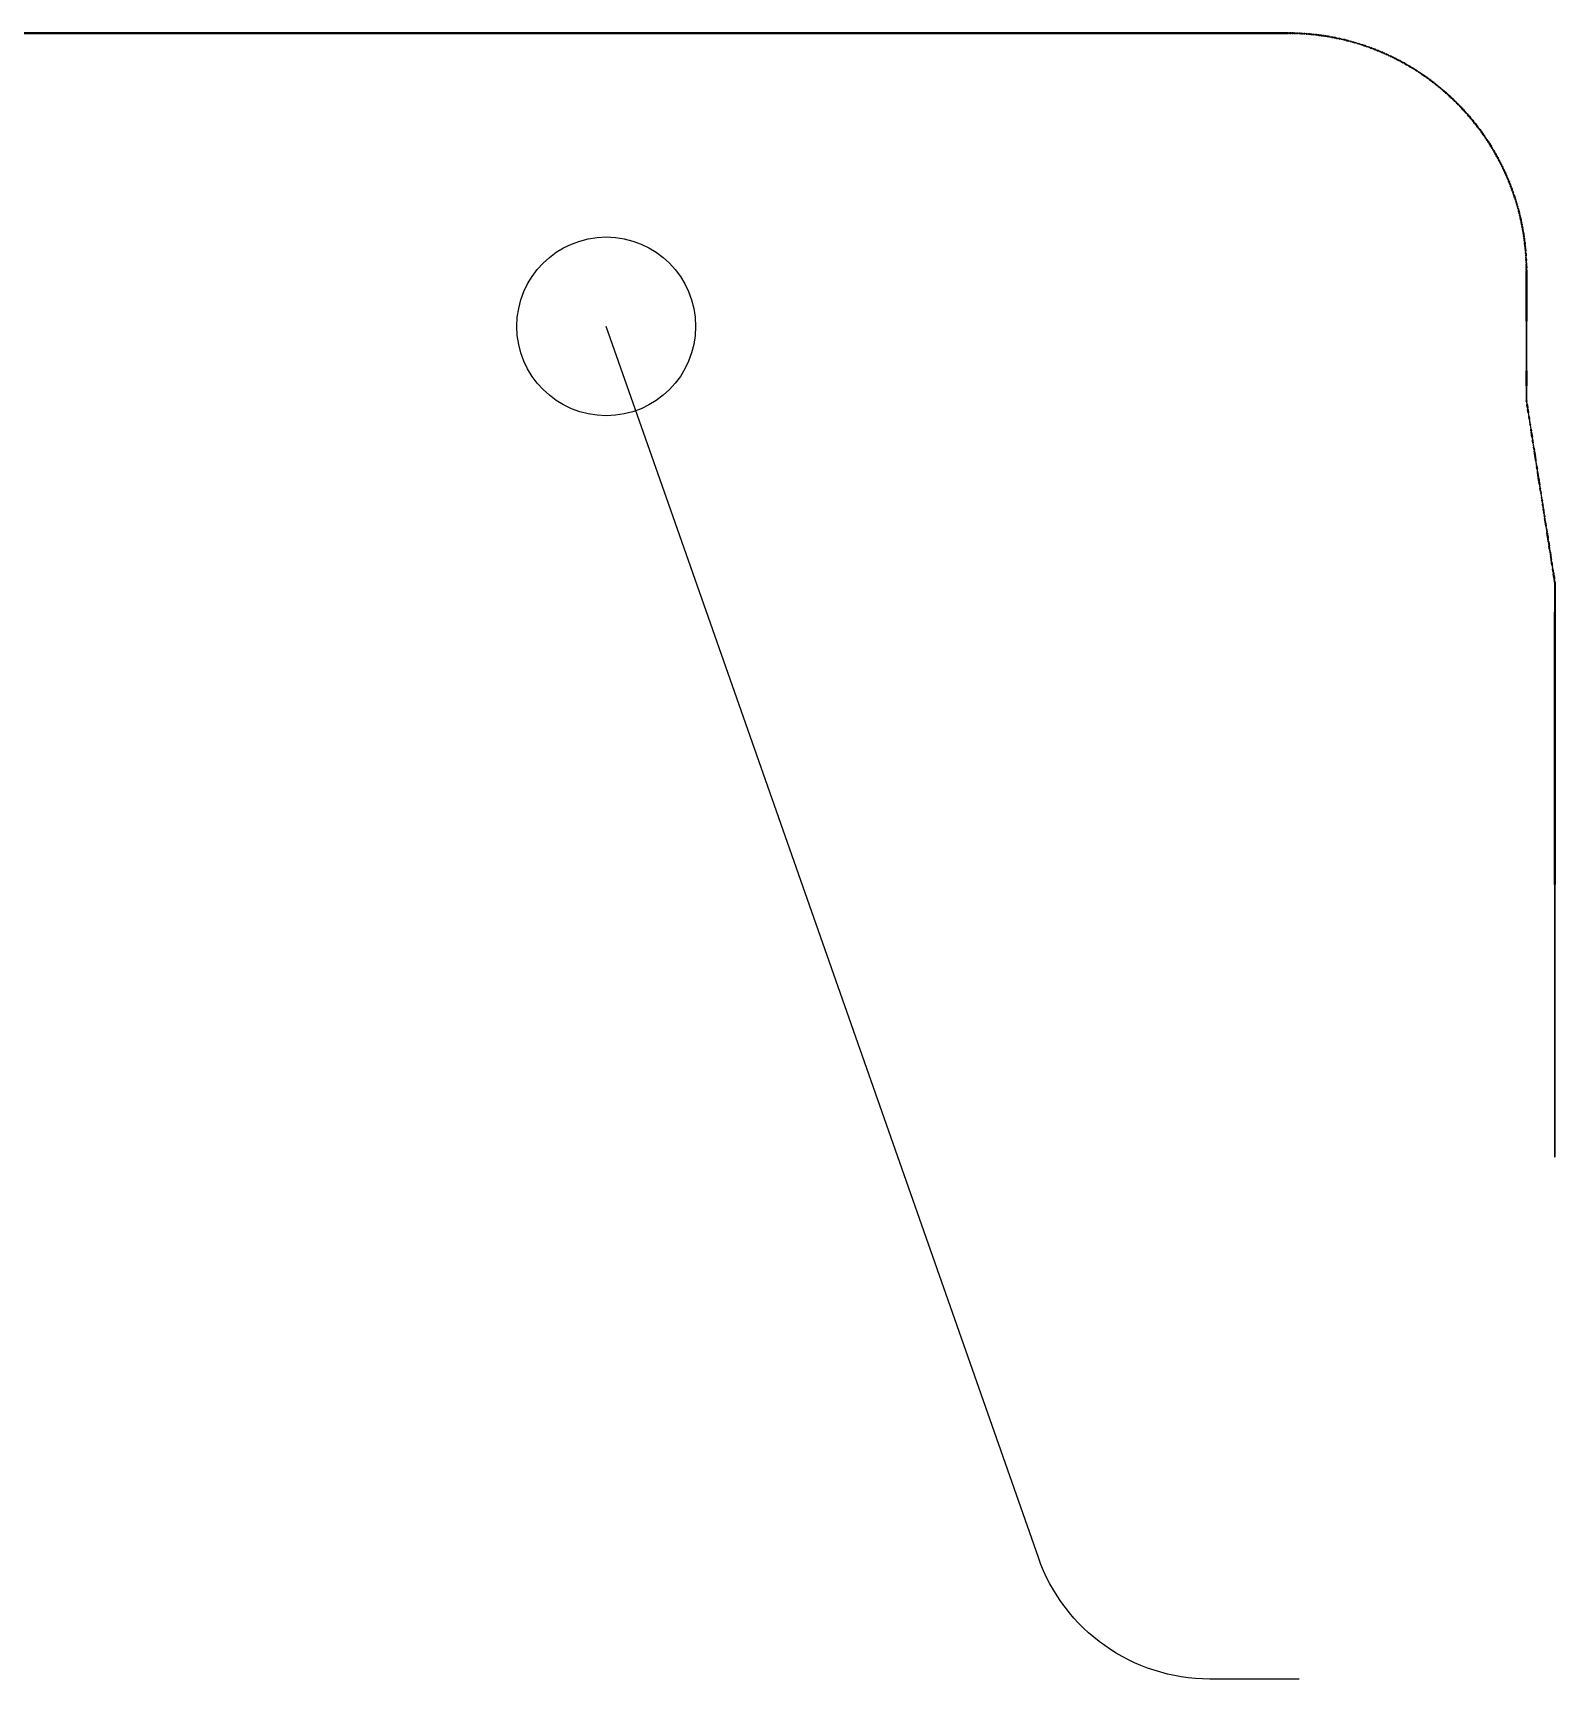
# Model space of a CAD drawing. Header units: metres. Extents: x 0.1 to 41.9, y 0.9 to 39.
# Drawn here: x 36.925 to 39.479, y 19.266 to 22.029 of the extents above; entities that cross this region are included whole.
import ezdxf

# ---------------------------------------------------------------- set-up
doc = ezdxf.new("R2010")
doc.units = ezdxf.units.M
for name, color, linetype in [('BSA_BRANCH_AXIS', 5, 'Continuous'), ('BSA_MATERIAL_SECTION', 7, 'Continuous'), ('BSA_TERMINAL_CENTRE', 3, 'Continuous')]:
    doc.layers.add(name, color=color, linetype=linetype)

msp = doc.modelspace()

# ---------------------------------------------------------------- linework, layer by layer
at = {"layer": 'BSA_BRANCH_AXIS'}
msp.add_lwpolyline([(39.0498, 19.2661), (38.8998, 19.2661, -0.318487), (38.6122, 19.4699), (37.988, 21.2488), (37.8871, 21.5364)], format="xyb", dxfattribs=at)
at = {"layer": 'BSA_MATERIAL_SECTION'}
for p, q in [((39.0316, 22.0289), (36.2699, 22.0289)), ((36.2699, 22.0281), (39.0316, 22.0281)), ((39.0316, 22.0289), (39.0336, 22.0289)), ((39.0316, 22.0289), (39.0316, 22.0285)), ((39.0316, 22.0289), (39.0316, 22.0285)), ((39.0316, 22.0281), (39.0316, 22.0285)), ((39.0316, 22.0281), (39.0316, 22.0285)), ((39.0336, 22.0281), (39.0316, 22.0281)), ((39.0356, 22.0289), (39.0336, 22.0289)), ((39.0336, 22.0281), (39.0356, 22.0281)), ((39.0356, 22.0289), (39.0376, 22.0289)), ((39.0376, 22.0281), (39.0356, 22.0281)), ((39.0396, 22.0288), (39.0376, 22.0289)), ((39.0376, 22.0281), (39.0396, 22.028)), ((39.0396, 22.0288), (39.0416, 22.0288)), ((39.0416, 22.028), (39.0396, 22.028)), ((39.0436, 22.0287), (39.0416, 22.0288)), ((39.0416, 22.028), (39.0435, 22.0279)), ((39.0455, 22.0279), (39.0435, 22.0279)), ((39.0436, 22.0287), (39.0455, 22.0287)), ((39.0475, 22.0286), (39.0455, 22.0287)), ((39.0455, 22.0279), (39.0475, 22.0278)), ((39.0475, 22.0286), (39.0495, 22.0285)), ((39.0495, 22.0277), (39.0475, 22.0278)), ((39.0515, 22.0284), (39.0495, 22.0285)), ((39.0495, 22.0277), (39.0515, 22.0276)), ((39.0515, 22.0284), (39.0535, 22.0283)), ((39.0535, 22.0275), (39.0515, 22.0276)), ((39.0555, 22.0282), (39.0535, 22.0283)), ((39.0535, 22.0275), (39.0554, 22.0274)), ((39.0574, 22.0273), (39.0554, 22.0274)), ((39.0555, 22.0282), (39.0575, 22.0281)), ((39.0574, 22.0273), (39.0594, 22.0271)), ((39.0594, 22.0279), (39.0575, 22.0281)), ((39.0594, 22.0279), (39.0614, 22.0278)), ((39.0614, 22.027), (39.0594, 22.0271)), ((39.0634, 22.0276), (39.0614, 22.0278)), ((39.0614, 22.027), (39.0634, 22.0268)), ((39.0634, 22.0276), (39.0654, 22.0275)), ((39.0653, 22.0267), (39.0634, 22.0268)), ((39.0653, 22.0267), (39.0673, 22.0265)), ((39.0674, 22.0273), (39.0654, 22.0275)), ((39.0693, 22.0263), (39.0673, 22.0265)), ((39.0674, 22.0273), (39.0694, 22.0271)), ((39.0693, 22.0263), (39.0713, 22.0261)), ((39.0713, 22.0269), (39.0694, 22.0271)), ((39.0713, 22.0269), (39.0733, 22.0267)), ((39.0713, 22.0261), (39.0732, 22.0259)), ((39.0752, 22.0257), (39.0732, 22.0259)), ((39.0753, 22.0265), (39.0733, 22.0267)), ((39.0772, 22.0255), (39.0752, 22.0257)), ((39.0753, 22.0265), (39.0773, 22.0263)), ((39.0772, 22.0255), (39.0791, 22.0253)), ((39.0792, 22.0261), (39.0773, 22.0263)), ((39.0811, 22.025), (39.0791, 22.0253)), ((39.0792, 22.0261), (39.0812, 22.0258)), ((39.0811, 22.025), (39.0831, 22.0248)), ((39.0832, 22.0256), (39.0812, 22.0258)), ((39.0831, 22.0248), (39.0851, 22.0245)), ((39.0832, 22.0256), (39.0852, 22.0253)), ((39.087, 22.0242), (39.0851, 22.0245)), ((39.0871, 22.025), (39.0852, 22.0253)), ((39.087, 22.0242), (39.089, 22.024)), ((39.0871, 22.025), (39.0891, 22.0248)), ((39.0909, 22.0237), (39.089, 22.024)), ((39.0911, 22.0245), (39.0891, 22.0248)), ((39.0929, 22.0234), (39.0909, 22.0237)), ((39.0911, 22.0245), (39.093, 22.0242)), ((39.0929, 22.0234), (39.0949, 22.0231)), ((39.095, 22.0239), (39.093, 22.0242)), ((39.0968, 22.0227), (39.0949, 22.0231)), ((39.095, 22.0239), (39.097, 22.0235)), ((39.0968, 22.0227), (39.0988, 22.0224)), ((39.0989, 22.0232), (39.097, 22.0235)), ((39.1007, 22.0221), (39.0988, 22.0224)), ((39.1009, 22.0229), (39.0989, 22.0232)), ((39.1007, 22.0221), (39.1027, 22.0217)), ((39.1009, 22.0229), (39.1028, 22.0225)), ((39.1046, 22.0214), (39.1027, 22.0217)), ((39.1028, 22.0225), (39.1048, 22.0222)), ((39.1046, 22.0214), (39.1066, 22.021)), ((39.1067, 22.0218), (39.1048, 22.0222)), ((39.1085, 22.0206), (39.1066, 22.021)), ((39.1067, 22.0218), (39.1087, 22.0214)), ((39.1085, 22.0206), (39.1105, 22.0202)), ((39.1106, 22.021), (39.1087, 22.0214)), ((39.1124, 22.0198), (39.1105, 22.0202)), ((39.1126, 22.0206), (39.1106, 22.021)), ((39.1126, 22.0206), (39.1145, 22.0202)), ((39.1145, 22.0202), (39.1165, 22.0198)), ((39.1124, 22.0198), (39.1144, 22.0194)), ((39.1163, 22.019), (39.1144, 22.0194)), ((39.1163, 22.019), (39.1183, 22.0186)), ((39.1184, 22.0194), (39.1165, 22.0198)), ((39.1202, 22.0182), (39.1183, 22.0186)), ((39.1204, 22.0189), (39.1184, 22.0194)), ((39.1202, 22.0182), (39.1221, 22.0177)), ((39.1204, 22.0189), (39.1223, 22.0185)), ((39.1241, 22.0173), (39.1221, 22.0177)), ((39.1223, 22.0185), (39.1242, 22.018)), ((39.1241, 22.0173), (39.126, 22.0168)), ((39.1262, 22.0176), (39.1242, 22.018)), ((39.1279, 22.0163), (39.126, 22.0168)), ((39.1262, 22.0176), (39.1281, 22.0171)), ((39.1279, 22.0163), (39.1298, 22.0158)), ((39.13, 22.0166), (39.1281, 22.0171)), ((39.1298, 22.0158), (39.1318, 22.0153)), ((39.132, 22.0161), (39.13, 22.0166)), ((39.1337, 22.0148), (39.1318, 22.0153)), ((39.132, 22.0161), (39.1339, 22.0156)), ((39.1356, 22.0143), (39.1337, 22.0148)), ((39.1339, 22.0156), (39.1358, 22.0151)), ((39.1356, 22.0143), (39.1375, 22.0138)), ((39.1377, 22.0146), (39.1358, 22.0151)), ((39.1394, 22.0133), (39.1375, 22.0138)), ((39.1377, 22.0146), (39.1396, 22.014)), ((39.1394, 22.0133), (39.1413, 22.0127)), ((39.1415, 22.0135), (39.1396, 22.014)), ((39.1413, 22.0127), (39.1432, 22.0122)), ((39.1415, 22.0135), (39.1435, 22.013)), ((39.1451, 22.0116), (39.1432, 22.0122)), ((39.1454, 22.0124), (39.1435, 22.013)), ((39.147, 22.0111), (39.1451, 22.0116)), ((39.1473, 22.0118), (39.1454, 22.0124)), ((39.147, 22.0111), (39.1489, 22.0105)), ((39.1473, 22.0118), (39.1492, 22.0112)), ((39.1508, 22.0099), (39.1489, 22.0105)), ((39.1511, 22.0107), (39.1492, 22.0112)), ((39.1508, 22.0099), (39.1527, 22.0093)), ((39.1511, 22.0107), (39.153, 22.0101)), ((39.1546, 22.0087), (39.1527, 22.0093)), ((39.153, 22.0101), (39.1549, 22.0094)), ((39.1546, 22.0087), (39.1565, 22.0081)), ((39.1568, 22.0088), (39.1549, 22.0094)), ((39.1584, 22.0074), (39.1565, 22.0081)), ((39.1568, 22.0088), (39.1586, 22.0082)), ((39.1584, 22.0074), (39.1603, 22.0068)), ((39.1605, 22.0076), (39.1586, 22.0082)), ((39.1621, 22.0062), (39.1603, 22.0068)), ((39.1624, 22.0069), (39.1605, 22.0076)), ((39.1621, 22.0062), (39.164, 22.0055)), ((39.1624, 22.0069), (39.1643, 22.0063)), ((39.1659, 22.0048), (39.164, 22.0055)), ((39.1643, 22.0063), (39.1662, 22.0056)), ((39.1659, 22.0048), (39.1678, 22.0042)), ((39.168, 22.0049), (39.1662, 22.0056)), ((39.1696, 22.0035), (39.1678, 22.0042)), ((39.168, 22.0049), (39.1699, 22.0042)), ((39.1696, 22.0035), (39.1715, 22.0028)), ((39.1718, 22.0036), (39.1699, 22.0042)), ((39.1733, 22.0021), (39.1715, 22.0028)), ((39.1718, 22.0036), (39.1736, 22.0029)), ((39.1733, 22.0021), (39.1752, 22.0014)), ((39.1755, 22.0021), (39.1736, 22.0029)), ((39.177, 22.0007), (39.1752, 22.0014)), ((39.1755, 22.0021), (39.1773, 22.0014)), ((39.177, 22.0007), (39.1789, 22)), ((39.1792, 22.0007), (39.1773, 22.0014)), ((39.1807, 21.9992), (39.1789, 22)), ((39.1792, 22.0007), (39.181, 22)), ((39.1807, 21.9992), (39.1826, 21.9985)), ((39.1829, 21.9992), (39.181, 22)), ((39.1844, 21.9977), (39.1826, 21.9985)), ((39.1829, 21.9992), (39.1847, 21.9985)), ((39.1844, 21.9977), (39.1862, 21.997)), ((39.1865, 21.9977), (39.1847, 21.9985)), ((39.1881, 21.9962), (39.1862, 21.997)), ((39.1865, 21.9977), (39.1884, 21.9969)), ((39.1881, 21.9962), (39.1899, 21.9954)), ((39.1902, 21.9961), (39.1884, 21.9969)), ((39.1917, 21.9946), (39.1899, 21.9954)), ((39.1902, 21.9961), (39.192, 21.9953)), ((39.1917, 21.9946), (39.1935, 21.9938)), ((39.1938, 21.9945), (39.192, 21.9953)), ((39.1953, 21.993), (39.1935, 21.9938)), ((39.1938, 21.9945), (39.1957, 21.9937)), ((39.1953, 21.993), (39.1971, 21.9922)), ((39.1975, 21.9929), (39.1957, 21.9937)), ((39.1993, 21.9921), (39.1975, 21.9929)), ((39.1989, 21.9913), (39.1971, 21.9922)), ((39.1989, 21.9913), (39.2007, 21.9905)), ((39.1993, 21.9921), (39.2011, 21.9912)), ((39.2025, 21.9897), (39.2007, 21.9905)), ((39.2011, 21.9912), (39.2029, 21.9904)), ((39.2025, 21.9897), (39.2043, 21.9888)), ((39.2047, 21.9895), (39.2029, 21.9904)), ((39.2061, 21.988), (39.2043, 21.9888)), ((39.2047, 21.9895), (39.2065, 21.9887)), ((39.2061, 21.988), (39.2079, 21.9871)), ((39.2083, 21.9878), (39.2065, 21.9887)), ((39.2097, 21.9862), (39.2079, 21.9871)), ((39.2083, 21.9878), (39.21, 21.9869)), ((39.2097, 21.9862), (39.2115, 21.9853)), ((39.2118, 21.986), (39.21, 21.9869)), ((39.2132, 21.9844), (39.2115, 21.9853)), ((39.2136, 21.9851), (39.2118, 21.986)), ((39.2132, 21.9844), (39.215, 21.9835)), ((39.2136, 21.9851), (39.2154, 21.9842)), ((39.215, 21.9835), (39.2167, 21.9826)), ((39.2154, 21.9842), (39.2171, 21.9833)), ((39.2185, 21.9817), (39.2167, 21.9826)), ((39.2189, 21.9824), (39.2171, 21.9833)), ((39.2203, 21.9807), (39.2185, 21.9817)), ((39.2206, 21.9814), (39.2189, 21.9824)), ((39.2203, 21.9807), (39.222, 21.9798)), ((39.2206, 21.9814), (39.2224, 21.9805)), ((39.222, 21.9798), (39.2237, 21.9788)), ((39.2224, 21.9805), (39.2241, 21.9795)), ((39.2255, 21.9779), (39.2237, 21.9788)), ((39.2259, 21.9786), (39.2241, 21.9795)), ((39.2272, 21.9769), (39.2255, 21.9779)), ((39.2276, 21.9776), (39.2259, 21.9786)), ((39.2272, 21.9769), (39.2289, 21.9759)), ((39.2276, 21.9776), (39.2293, 21.9766)), ((39.2289, 21.9759), (39.2307, 21.9749)), ((39.2311, 21.9756), (39.2293, 21.9766)), ((39.2324, 21.974), (39.2307, 21.9749)), ((39.2311, 21.9756), (39.2328, 21.9747)), ((39.2341, 21.973), (39.2324, 21.974)), ((39.2328, 21.9747), (39.2345, 21.9736)), ((39.2341, 21.973), (39.2358, 21.9719)), ((39.2362, 21.9726), (39.2345, 21.9736)), ((39.2358, 21.9719), (39.2375, 21.9709)), ((39.2379, 21.9716), (39.2362, 21.9726)), ((39.2392, 21.9699), (39.2375, 21.9709)), ((39.2379, 21.9716), (39.2396, 21.9706)), ((39.2409, 21.9689), (39.2392, 21.9699)), ((39.2396, 21.9706), (39.2413, 21.9695)), ((39.2409, 21.9689), (39.2426, 21.9678)), ((39.243, 21.9685), (39.2413, 21.9695)), ((39.2443, 21.9668), (39.2426, 21.9678)), ((39.243, 21.9685), (39.2447, 21.9674)), ((39.2443, 21.9668), (39.2459, 21.9657)), ((39.2464, 21.9664), (39.2447, 21.9674)), ((39.2459, 21.9657), (39.2476, 21.9646)), ((39.248, 21.9653), (39.2464, 21.9664)), ((39.2493, 21.9636), (39.2476, 21.9646)), ((39.248, 21.9653), (39.2497, 21.9642)), ((39.2493, 21.9636), (39.2509, 21.9625)), ((39.2497, 21.9642), (39.2514, 21.9631)), ((39.2526, 21.9614), (39.2509, 21.9625)), ((39.253, 21.962), (39.2514, 21.9631)), ((39.2526, 21.9614), (39.2542, 21.9603)), ((39.253, 21.962), (39.2547, 21.9609)), ((39.2559, 21.9592), (39.2542, 21.9603)), ((39.2563, 21.9598), (39.2547, 21.9609)), ((39.2559, 21.9592), (39.2575, 21.958)), ((39.2563, 21.9598), (39.258, 21.9587)), ((39.2592, 21.9569), (39.2575, 21.958)), ((39.2596, 21.9576), (39.258, 21.9587)), ((39.2592, 21.9569), (39.2608, 21.9558)), ((39.2612, 21.9564), (39.2596, 21.9576)), ((39.2624, 21.9546), (39.2608, 21.9558)), ((39.2612, 21.9564), (39.2629, 21.9553)), ((39.264, 21.9535), (39.2624, 21.9546)), ((39.2645, 21.9541), (39.2629, 21.9553)), ((39.264, 21.9535), (39.2656, 21.9523)), ((39.2645, 21.9541), (39.2661, 21.953)), ((39.2672, 21.9512), (39.2656, 21.9523)), ((39.2661, 21.953), (39.2677, 21.9518)), ((39.2672, 21.9512), (39.2688, 21.95)), ((39.2693, 21.9506), (39.2677, 21.9518)), ((39.2688, 21.95), (39.2704, 21.9488)), ((39.2709, 21.9494), (39.2693, 21.9506)), ((39.272, 21.9476), (39.2704, 21.9488)), ((39.2709, 21.9494), (39.2725, 21.9483)), ((39.2736, 21.9464), (39.272, 21.9476)), ((39.2725, 21.9483), (39.2741, 21.947)), ((39.2736, 21.9464), (39.2752, 21.9452)), ((39.2757, 21.9458), (39.2741, 21.947)), ((39.2767, 21.944), (39.2752, 21.9452)), ((39.2757, 21.9458), (39.2772, 21.9446)), ((39.2767, 21.944), (39.2783, 21.9428)), ((39.2788, 21.9434), (39.2772, 21.9446)), ((39.2783, 21.9428), (39.2799, 21.9415)), ((39.2788, 21.9434), (39.2804, 21.9422)), ((39.2814, 21.9403), (39.2799, 21.9415)), ((39.2819, 21.9409), (39.2804, 21.9422)), ((39.283, 21.9391), (39.2814, 21.9403)), ((39.2819, 21.9409), (39.2835, 21.9397)), ((39.283, 21.9391), (39.2845, 21.9378)), ((39.285, 21.9384), (39.2835, 21.9397)), ((39.286, 21.9365), (39.2845, 21.9378)), ((39.285, 21.9384), (39.2865, 21.9372)), ((39.2881, 21.9359), (39.2865, 21.9372)), ((39.286, 21.9365), (39.2876, 21.9353)), ((39.2891, 21.934), (39.2876, 21.9353)), ((39.2881, 21.9359), (39.2896, 21.9346)), ((39.2891, 21.934), (39.2906, 21.9327)), ((39.2911, 21.9333), (39.2896, 21.9346)), ((39.2921, 21.9314), (39.2906, 21.9327)), ((39.2911, 21.9333), (39.2926, 21.932)), ((39.2921, 21.9314), (39.2936, 21.9301)), ((39.2941, 21.9307), (39.2926, 21.932)), ((39.2936, 21.9301), (39.2951, 21.9288)), ((39.2941, 21.9307), (39.2956, 21.9294)), ((39.2966, 21.9275), (39.2951, 21.9288)), ((39.2971, 21.9281), (39.2956, 21.9294)), ((39.2981, 21.9262), (39.2966, 21.9275)), ((39.2971, 21.9281), (39.2986, 21.9268)), ((39.2981, 21.9262), (39.2995, 21.9249)), ((39.3001, 21.9255), (39.2986, 21.9268)), ((39.301, 21.9235), (39.2995, 21.9249)), ((39.3001, 21.9255), (39.3015, 21.9241)), ((39.301, 21.9235), (39.3025, 21.9222)), ((39.303, 21.9228), (39.3015, 21.9241)), ((39.3039, 21.9208), (39.3025, 21.9222)), ((39.303, 21.9228), (39.3045, 21.9214)), ((39.3039, 21.9208), (39.3054, 21.9195)), ((39.3059, 21.9201), (39.3045, 21.9214)), ((39.3068, 21.9181), (39.3054, 21.9195)), ((39.3059, 21.9201), (39.3074, 21.9187)), ((39.3068, 21.9181), (39.3082, 21.9167)), ((39.3088, 21.9173), (39.3074, 21.9187)), ((39.3082, 21.9167), (39.3097, 21.9154)), ((39.3088, 21.9173), (39.3102, 21.9159)), ((39.3111, 21.914), (39.3097, 21.9154)), ((39.3117, 21.9145), (39.3102, 21.9159)), ((39.3125, 21.9126), (39.3111, 21.914)), ((39.3117, 21.9145), (39.3131, 21.9131)), ((39.3125, 21.9126), (39.3139, 21.9112)), ((39.3145, 21.9117), (39.3131, 21.9131)), ((39.3139, 21.9112), (39.3153, 21.9098)), ((39.3145, 21.9117), (39.3159, 21.9103)), ((39.3167, 21.9084), (39.3153, 21.9098)), ((39.3173, 21.9089), (39.3159, 21.9103)), ((39.3181, 21.9069), (39.3167, 21.9084)), ((39.3173, 21.9089), (39.3187, 21.9075)), ((39.3181, 21.9069), (39.3195, 21.9055)), ((39.32, 21.9061), (39.3187, 21.9075)), ((39.3208, 21.9041), (39.3195, 21.9055)), ((39.32, 21.9061), (39.3214, 21.9046)), ((39.3208, 21.9041), (39.3222, 21.9026)), ((39.3228, 21.9032), (39.3214, 21.9046)), ((39.3236, 21.9012), (39.3222, 21.9026)), ((39.3228, 21.9032), (39.3241, 21.9017)), ((39.3236, 21.9012), (39.3249, 21.8997)), ((39.3255, 21.9003), (39.3241, 21.9017)), ((39.3262, 21.8983), (39.3249, 21.8997)), ((39.3255, 21.9003), (39.3268, 21.8988)), ((39.3262, 21.8983), (39.3276, 21.8968)), ((39.3282, 21.8973), (39.3268, 21.8988)), ((39.3289, 21.8953), (39.3276, 21.8968)), ((39.3282, 21.8973), (39.3295, 21.8959)), ((39.3289, 21.8953), (39.3302, 21.8939)), ((39.3308, 21.8944), (39.3295, 21.8959)), ((39.3315, 21.8924), (39.3302, 21.8939)), ((39.3308, 21.8944), (39.3321, 21.8929)), ((39.3315, 21.8924), (39.3329, 21.8909)), ((39.3335, 21.8914), (39.3321, 21.8929)), ((39.3342, 21.8894), (39.3329, 21.8909)), ((39.3335, 21.8914), (39.3348, 21.8899)), ((39.3342, 21.8894), (39.3354, 21.8879)), ((39.3361, 21.8884), (39.3348, 21.8899)), ((39.3354, 21.8879), (39.3367, 21.8863)), ((39.3361, 21.8884), (39.3373, 21.8869)), ((39.338, 21.8848), (39.3367, 21.8863)), ((39.3386, 21.8853), (39.3373, 21.8869)), ((39.3393, 21.8833), (39.338, 21.8848)), ((39.3399, 21.8838), (39.3386, 21.8853)), ((39.3393, 21.8833), (39.3405, 21.8818)), ((39.3399, 21.8838), (39.3412, 21.8823)), ((39.3418, 21.8802), (39.3405, 21.8818)), ((39.3412, 21.8823), (39.3424, 21.8807)), ((39.3418, 21.8802), (39.343, 21.8787)), ((39.3437, 21.8792), (39.3424, 21.8807)), ((39.3443, 21.8771), (39.343, 21.8787)), ((39.3437, 21.8792), (39.3449, 21.8776)), ((39.3443, 21.8771), (39.3455, 21.8756)), ((39.3461, 21.8761), (39.3449, 21.8776)), ((39.3467, 21.874), (39.3455, 21.8756)), ((39.3461, 21.8761), (39.3474, 21.8745)), ((39.3467, 21.874), (39.3479, 21.8724)), ((39.3486, 21.8729), (39.3474, 21.8745)), ((39.3491, 21.8709), (39.3479, 21.8724)), ((39.3486, 21.8729), (39.3498, 21.8714)), ((39.3491, 21.8709), (39.3503, 21.8693)), ((39.351, 21.8698), (39.3498, 21.8714)), ((39.3515, 21.8677), (39.3503, 21.8693)), ((39.351, 21.8698), (39.3522, 21.8682)), ((39.3515, 21.8677), (39.3527, 21.8661)), ((39.3534, 21.8666), (39.3522, 21.8682)), ((39.3539, 21.8645), (39.3527, 21.8661)), ((39.3534, 21.8666), (39.3545, 21.865)), ((39.3539, 21.8645), (39.3551, 21.8629)), ((39.3557, 21.8634), (39.3545, 21.865)), ((39.3562, 21.8613), (39.3551, 21.8629)), ((39.3557, 21.8634), (39.3569, 21.8618)), ((39.3562, 21.8613), (39.3574, 21.8597)), ((39.358, 21.8601), (39.3569, 21.8618)), ((39.3585, 21.8581), (39.3574, 21.8597)), ((39.358, 21.8601), (39.3592, 21.8585)), ((39.3585, 21.8581), (39.3596, 21.8564)), ((39.3603, 21.8569), (39.3592, 21.8585)), ((39.3608, 21.8548), (39.3596, 21.8564)), ((39.3603, 21.8569), (39.3614, 21.8552)), ((39.3608, 21.8548), (39.3619, 21.8532)), ((39.3626, 21.8536), (39.3614, 21.8552)), ((39.363, 21.8515), (39.3619, 21.8532)), ((39.3626, 21.8536), (39.3637, 21.852)), ((39.363, 21.8515), (39.3641, 21.8499)), ((39.3648, 21.8503), (39.3637, 21.852)), ((39.3652, 21.8482), (39.3641, 21.8499)), ((39.3648, 21.8503), (39.3659, 21.8486)), ((39.3652, 21.8482), (39.3663, 21.8465)), ((39.367, 21.847), (39.3659, 21.8486)), ((39.3674, 21.8449), (39.3663, 21.8465)), ((39.367, 21.847), (39.368, 21.8453)), ((39.3674, 21.8449), (39.3684, 21.8432)), ((39.3691, 21.8436), (39.368, 21.8453)), ((39.3695, 21.8415), (39.3684, 21.8432)), ((39.3691, 21.8436), (39.3702, 21.842)), ((39.3695, 21.8415), (39.3705, 21.8399)), ((39.3712, 21.8403), (39.3702, 21.842)), ((39.3716, 21.8382), (39.3705, 21.8399)), ((39.3712, 21.8403), (39.3723, 21.8386)), ((39.3716, 21.8382), (39.3726, 21.8365)), ((39.3733, 21.8369), (39.3723, 21.8386)), ((39.3737, 21.8348), (39.3726, 21.8365)), ((39.3733, 21.8369), (39.3743, 21.8352)), ((39.3737, 21.8348), (39.3747, 21.8331)), ((39.3754, 21.8335), (39.3743, 21.8352)), ((39.3757, 21.8314), (39.3747, 21.8331)), ((39.3764, 21.8318), (39.3754, 21.8335)), ((39.3757, 21.8314), (39.3767, 21.8297)), ((39.3764, 21.8318), (39.3774, 21.8301)), ((39.3777, 21.8279), (39.3767, 21.8297)), ((39.3774, 21.8301), (39.3784, 21.8283)), ((39.3777, 21.8279), (39.3787, 21.8262)), ((39.3794, 21.8266), (39.3784, 21.8283)), ((39.3794, 21.8266), (39.3803, 21.8249)), ((39.3796, 21.8245), (39.3787, 21.8262)), ((39.3796, 21.8245), (39.3806, 21.8228)), ((39.3813, 21.8231), (39.3803, 21.8249)), ((39.3816, 21.821), (39.3806, 21.8228)), ((39.3813, 21.8231), (39.3823, 21.8214)), ((39.3816, 21.821), (39.3825, 21.8193)), ((39.3832, 21.8197), (39.3823, 21.8214)), ((39.3835, 21.8175), (39.3825, 21.8193)), ((39.3832, 21.8197), (39.3842, 21.8179)), ((39.3835, 21.8175), (39.3844, 21.8158)), ((39.3851, 21.8161), (39.3842, 21.8179)), ((39.3853, 21.814), (39.3844, 21.8158)), ((39.3851, 21.8161), (39.386, 21.8144)), ((39.3853, 21.814), (39.3862, 21.8123)), ((39.3869, 21.8126), (39.386, 21.8144)), ((39.3871, 21.8105), (39.3862, 21.8123)), ((39.3869, 21.8126), (39.3879, 21.8109)), ((39.3871, 21.8105), (39.388, 21.8087)), ((39.3888, 21.8091), (39.3879, 21.8109)), ((39.3889, 21.8069), (39.388, 21.8087)), ((39.3888, 21.8091), (39.3896, 21.8073)), ((39.3889, 21.8069), (39.3898, 21.8052)), ((39.3905, 21.8055), (39.3896, 21.8073)), ((39.3907, 21.8034), (39.3898, 21.8052)), ((39.3905, 21.8055), (39.3914, 21.8037)), ((39.3907, 21.8034), (39.3915, 21.8016)), ((39.3923, 21.8019), (39.3914, 21.8037)), ((39.3924, 21.7998), (39.3915, 21.8016)), ((39.3931, 21.8002), (39.3923, 21.8019)), ((39.3924, 21.7998), (39.3932, 21.798)), ((39.3931, 21.8002), (39.394, 21.7984)), ((39.3941, 21.7962), (39.3932, 21.798)), ((39.394, 21.7984), (39.3948, 21.7965)), ((39.3941, 21.7962), (39.3949, 21.7944)), ((39.3956, 21.7947), (39.3948, 21.7965)), ((39.3957, 21.7926), (39.3949, 21.7944)), ((39.3956, 21.7947), (39.3965, 21.7929)), ((39.3957, 21.7926), (39.3965, 21.7908)), ((39.3973, 21.7911), (39.3965, 21.7929)), ((39.3973, 21.789), (39.3965, 21.7908)), ((39.3973, 21.7911), (39.3981, 21.7893)), ((39.3973, 21.789), (39.3981, 21.7872)), ((39.3989, 21.7875), (39.3981, 21.7893)), ((39.3989, 21.7853), (39.3981, 21.7872)), ((39.3989, 21.7875), (39.3996, 21.7856)), ((39.3989, 21.7853), (39.3997, 21.7835)), ((39.4004, 21.7838), (39.3996, 21.7856)), ((39.4004, 21.7817), (39.3997, 21.7835)), ((39.4004, 21.7838), (39.4012, 21.782)), ((39.4004, 21.7817), (39.4012, 21.7798)), ((39.4019, 21.7801), (39.4012, 21.782)), ((39.4019, 21.778), (39.4012, 21.7798)), ((39.4019, 21.7801), (39.4027, 21.7783)), ((39.4019, 21.778), (39.4027, 21.7762)), ((39.4034, 21.7765), (39.4027, 21.7783)), ((39.4034, 21.7743), (39.4027, 21.7762)), ((39.4034, 21.7765), (39.4042, 21.7746)), ((39.4034, 21.7743), (39.4041, 21.7725)), ((39.4048, 21.7706), (39.4041, 21.7725)), ((39.4049, 21.7727), (39.4042, 21.7746)), ((39.4049, 21.7727), (39.4056, 21.7709)), ((39.4048, 21.7706), (39.4055, 21.7688)), ((39.4062, 21.7669), (39.4055, 21.7688)), ((39.4063, 21.769), (39.4056, 21.7709)), ((39.4062, 21.7669), (39.4069, 21.765)), ((39.4063, 21.769), (39.407, 21.7672)), ((39.4076, 21.7632), (39.4069, 21.765)), ((39.4077, 21.7653), (39.407, 21.7672)), ((39.4076, 21.7632), (39.4082, 21.7613)), ((39.4083, 21.7634), (39.4077, 21.7653)), ((39.4089, 21.7594), (39.4082, 21.7613)), ((39.4083, 21.7634), (39.409, 21.7616)), ((39.4089, 21.7594), (39.4095, 21.7575)), ((39.409, 21.7616), (39.4096, 21.7597)), ((39.4102, 21.7557), (39.4095, 21.7575)), ((39.4103, 21.7578), (39.4096, 21.7597)), ((39.4102, 21.7557), (39.4108, 21.7538)), ((39.4109, 21.7559), (39.4103, 21.7578)), ((39.4114, 21.7519), (39.4108, 21.7538)), ((39.4109, 21.7559), (39.4116, 21.754)), ((39.4114, 21.7519), (39.412, 21.75)), ((39.4116, 21.754), (39.4122, 21.7521)), ((39.4126, 21.7481), (39.412, 21.75)), ((39.4128, 21.7502), (39.4122, 21.7521)), ((39.4126, 21.7481), (39.4132, 21.7462)), ((39.4128, 21.7502), (39.4134, 21.7483)), ((39.4138, 21.7443), (39.4132, 21.7462)), ((39.414, 21.7464), (39.4134, 21.7483)), ((39.4138, 21.7443), (39.4144, 21.7424)), ((39.414, 21.7464), (39.4145, 21.7445)), ((39.4151, 21.7426), (39.4145, 21.7445)), ((39.4149, 21.7405), (39.4144, 21.7424)), ((39.4149, 21.7405), (39.4155, 21.7386)), ((39.4151, 21.7426), (39.4157, 21.7407)), ((39.416, 21.7367), (39.4155, 21.7386)), ((39.4162, 21.7388), (39.4157, 21.7407)), ((39.416, 21.7367), (39.4165, 21.7348)), ((39.4162, 21.7388), (39.4168, 21.7369)), ((39.4171, 21.7329), (39.4165, 21.7348)), ((39.4173, 21.735), (39.4168, 21.7369)), ((39.4171, 21.7329), (39.4176, 21.7309)), ((39.4173, 21.735), (39.4178, 21.7331)), ((39.4181, 21.729), (39.4176, 21.7309)), ((39.4183, 21.7312), (39.4178, 21.7331)), ((39.4181, 21.729), (39.4186, 21.7271)), ((39.4183, 21.7312), (39.4188, 21.7292)), ((39.419, 21.7252), (39.4186, 21.7271)), ((39.4193, 21.7273), (39.4188, 21.7292)), ((39.419, 21.7252), (39.4195, 21.7233)), ((39.4193, 21.7273), (39.4198, 21.7254)), ((39.42, 21.7213), (39.4195, 21.7233)), ((39.4203, 21.7234), (39.4198, 21.7254)), ((39.42, 21.7213), (39.4204, 21.7194)), ((39.4203, 21.7234), (39.4208, 21.7215)), ((39.4209, 21.7175), (39.4204, 21.7194)), ((39.4212, 21.7196), (39.4208, 21.7215)), ((39.4209, 21.7175), (39.4213, 21.7155)), ((39.4212, 21.7196), (39.4217, 21.7176)), ((39.4221, 21.7157), (39.4217, 21.7176)), ((39.4217, 21.7136), (39.4213, 21.7155)), ((39.4217, 21.7136), (39.4222, 21.7116)), ((39.4221, 21.7157), (39.4225, 21.7138)), ((39.4226, 21.7097), (39.4222, 21.7116)), ((39.4229, 21.7118), (39.4225, 21.7138)), ((39.4226, 21.7097), (39.423, 21.7078)), ((39.4229, 21.7118), (39.4234, 21.7099)), ((39.4234, 21.7058), (39.423, 21.7078)), ((39.4238, 21.7079), (39.4234, 21.7099)), ((39.4234, 21.7058), (39.4237, 21.7039)), ((39.4241, 21.7019), (39.4237, 21.7039)), ((39.4238, 21.7079), (39.4241, 21.706)), ((39.4245, 21.704), (39.4241, 21.706)), ((39.4241, 21.7019), (39.4245, 21.7)), ((39.4245, 21.704), (39.4249, 21.7021)), ((39.4248, 21.698), (39.4245, 21.7)), ((39.4248, 21.698), (39.4251, 21.6961)), ((39.4252, 21.7001), (39.4249, 21.7021)), ((39.4255, 21.6941), (39.4251, 21.6961)), ((39.4252, 21.7001), (39.4256, 21.6981)), ((39.4255, 21.6941), (39.4258, 21.6921)), ((39.4259, 21.6962), (39.4256, 21.6981)), ((39.4261, 21.6902), (39.4258, 21.6921)), ((39.4259, 21.6962), (39.4263, 21.6942)), ((39.4261, 21.6902), (39.4264, 21.6882)), ((39.4266, 21.6923), (39.4263, 21.6942)), ((39.4266, 21.6923), (39.4269, 21.6903)), ((39.4272, 21.6883), (39.4269, 21.6903)), ((39.4272, 21.6883), (39.4275, 21.6864)), ((39.4267, 21.6863), (39.4264, 21.6882)), ((39.4267, 21.6863), (39.427, 21.6843)), ((39.4272, 21.6823), (39.427, 21.6843)), ((39.4272, 21.6823), (39.4275, 21.6804)), ((39.4278, 21.6844), (39.4275, 21.6864)), ((39.4278, 21.6784), (39.4275, 21.6804)), ((39.4278, 21.6844), (39.428, 21.6824)), ((39.4278, 21.6784), (39.428, 21.6764)), ((39.4283, 21.6805), (39.428, 21.6824)), ((39.4282, 21.6744), (39.428, 21.6764)), ((39.4282, 21.6744), (39.4284, 21.6725)), ((39.4285, 21.6785), (39.4283, 21.6805)), ((39.4287, 21.6705), (39.4284, 21.6725)), ((39.4285, 21.6785), (39.4288, 21.6765)), ((39.4287, 21.6705), (39.4289, 21.6685)), ((39.4288, 21.6765), (39.429, 21.6745)), ((39.429, 21.6666), (39.4289, 21.6685)), ((39.4292, 21.6726), (39.429, 21.6745)), ((39.429, 21.6666), (39.4292, 21.6646)), ((39.4292, 21.6726), (39.4295, 21.6706)), ((39.4294, 21.6626), (39.4292, 21.6646)), ((39.4294, 21.6626), (39.4296, 21.6606)), ((39.4297, 21.6686), (39.4295, 21.6706)), ((39.4297, 21.6686), (39.4298, 21.6666)), ((39.43, 21.6646), (39.4298, 21.6666)), ((39.43, 21.6646), (39.4302, 21.6627)), ((39.4304, 21.6607), (39.4302, 21.6627)), ((39.4305, 21.6587), (39.4304, 21.6607)), ((39.4297, 21.6586), (39.4296, 21.6606)), ((39.4297, 21.6586), (39.4299, 21.6567)), ((39.43, 21.6547), (39.4299, 21.6567)), ((39.43, 21.6547), (39.4301, 21.6527)), ((39.4302, 21.6507), (39.4301, 21.6527)), ((39.4302, 21.6507), (39.4303, 21.6487)), ((39.4304, 21.6468), (39.4303, 21.6487)), ((39.4304, 21.6468), (39.4305, 21.6448)), ((39.4305, 21.6587), (39.4307, 21.6567)), ((39.4306, 21.6428), (39.4305, 21.6448)), ((39.4306, 21.6428), (39.4307, 21.6408)), ((39.4307, 21.6567), (39.4308, 21.6547)), ((39.4307, 21.6388), (39.4307, 21.6408)), ((39.4307, 21.6388), (39.4308, 21.6368)), ((39.4309, 21.6528), (39.4308, 21.6547)), ((39.4308, 21.6349), (39.4308, 21.6368)), ((39.4308, 21.6349), (39.4308, 21.6329)), ((39.431, 21.6508), (39.4309, 21.6528)), ((39.431, 21.6508), (39.4311, 21.6488)), ((39.4311, 21.6488), (39.4312, 21.6468)), ((39.4313, 21.6448), (39.4312, 21.6468)), ((39.4314, 21.6428), (39.4313, 21.6448)), ((39.4314, 21.6428), (39.4315, 21.6408)), ((39.4315, 21.6408), (39.4315, 21.6388)), ((39.4316, 21.6369), (39.4315, 21.6388)), ((39.4316, 21.6369), (39.4316, 21.6349)), ((39.4316, 21.6329), (39.4316, 21.6349)), ((39.4308, 21.6309), (39.4308, 21.6329)), ((39.4308, 21.6309), (39.4308, 21.6289)), ((39.4312, 21.6289), (39.4308, 21.6289)), ((39.4308, 21.5452), (39.4308, 21.6289)), ((39.4308, 21.6289), (39.4312, 21.6289)), ((39.4312, 21.6289), (39.4316, 21.6289)), ((39.4316, 21.6289), (39.4312, 21.6289)), ((39.4316, 21.6309), (39.4316, 21.6329)), ((39.4316, 21.6309), (39.4316, 21.6289)), ((39.4316, 21.6289), (39.4316, 21.5452)), ((39.4308, 21.5452), (39.4308, 21.4616)), ((39.4316, 21.4616), (39.4316, 21.5452)), ((39.4308, 21.4366), (39.4308, 21.4616)), ((39.4312, 21.4616), (39.4308, 21.4616)), ((39.4312, 21.4616), (39.4308, 21.4616)), ((39.4312, 21.4616), (39.4316, 21.4616)), ((39.4312, 21.4616), (39.4316, 21.4616)), ((39.4316, 21.4616), (39.4316, 21.4366)), ((39.4308, 21.4366), (39.4308, 21.4116)), ((39.4316, 21.4116), (39.4316, 21.4366)), ((39.4308, 21.4115), (39.4308, 21.4116)), ((39.431, 21.4104), (39.4308, 21.4115)), ((39.4308, 21.4115), (39.4308, 21.4115)), ((39.4308, 21.4115), (39.4308, 21.4115)), ((39.431, 21.4104), (39.4312, 21.4095)), ((39.4312, 21.4095), (39.4319, 21.4049)), ((39.4316, 21.4116), (39.4316, 21.4115)), ((39.4316, 21.4115), (39.4318, 21.4104)), ((39.4316, 21.4115), (39.4316, 21.4115)), ((39.4316, 21.4115), (39.4316, 21.4115)), ((39.432, 21.4095), (39.4318, 21.4104)), ((39.4321, 21.4034), (39.4319, 21.4049)), ((39.4327, 21.4049), (39.432, 21.4095)), ((39.4327, 21.3998), (39.4321, 21.4034)), ((39.4327, 21.4049), (39.4329, 21.4034)), ((39.4327, 21.3998), (39.4329, 21.3986)), ((39.4329, 21.4034), (39.4335, 21.3998)), ((39.4329, 21.3986), (39.4331, 21.397)), ((39.434, 21.3912), (39.4331, 21.397)), ((39.4337, 21.3986), (39.4335, 21.3998)), ((39.4339, 21.397), (39.4337, 21.3986)), ((39.4339, 21.397), (39.4348, 21.3912)), ((39.434, 21.3912), (39.435, 21.3851)), ((39.4358, 21.3851), (39.4348, 21.3912)), ((39.4356, 21.3811), (39.435, 21.3851)), ((39.4358, 21.3851), (39.4364, 21.3811)), ((39.4356, 21.3811), (39.437, 21.3718)), ((39.4378, 21.3718), (39.4364, 21.3811)), ((39.4373, 21.3704), (39.437, 21.3718)), ((39.4373, 21.3704), (39.4383, 21.3641)), ((39.4378, 21.3718), (39.438, 21.3708)), ((39.4391, 21.3637), (39.438, 21.3708)), ((39.4388, 21.3608), (39.4383, 21.3641)), ((39.4388, 21.3608), (39.4391, 21.3586)), ((39.4391, 21.3637), (39.4396, 21.3608)), ((39.4404, 21.3506), (39.4391, 21.3586)), ((39.4399, 21.3586), (39.4396, 21.3608)), ((39.4399, 21.3586), (39.4412, 21.3506)), ((39.4404, 21.3506), (39.4411, 21.3458)), ((39.4414, 21.3438), (39.4411, 21.3458)), ((39.4419, 21.3458), (39.4412, 21.3506)), ((39.4418, 21.3411), (39.4414, 21.3438)), ((39.4418, 21.3411), (39.4425, 21.337)), ((39.4419, 21.3458), (39.4422, 21.3438)), ((39.4422, 21.3438), (39.4426, 21.3411)), ((39.4425, 21.337), (39.443, 21.3339)), ((39.4433, 21.337), (39.4426, 21.3411)), ((39.4435, 21.3302), (39.443, 21.3339)), ((39.4435, 21.3354), (39.4433, 21.337)), ((39.4441, 21.332), (39.4435, 21.3354)), ((39.4435, 21.3302), (39.444, 21.3272)), ((39.4441, 21.332), (39.4446, 21.3285)), ((39.4445, 21.3239), (39.444, 21.3272)), ((39.4449, 21.3215), (39.4445, 21.3239)), ((39.4448, 21.3272), (39.4446, 21.3285)), ((39.4448, 21.3272), (39.4453, 21.3239)), ((39.4449, 21.3215), (39.445, 21.3206)), ((39.4455, 21.3178), (39.445, 21.3206)), ((39.4453, 21.3239), (39.4457, 21.3215)), ((39.4455, 21.3178), (39.4455, 21.3177)), ((39.4455, 21.3177), (39.4456, 21.3168)), ((39.4464, 21.3121), (39.4456, 21.3168)), ((39.4458, 21.3206), (39.4457, 21.3215)), ((39.4458, 21.3206), (39.4463, 21.3178)), ((39.4463, 21.3177), (39.4463, 21.3178)), ((39.4464, 21.3168), (39.4463, 21.3177)), ((39.4464, 21.3168), (39.4472, 21.3121)), ((39.4464, 21.3119), (39.4464, 21.3121)), ((39.4465, 21.3112), (39.4464, 21.3119)), ((39.4465, 21.3112), (39.4469, 21.3084)), ((39.4469, 21.3084), (39.4482, 21.3007)), ((39.4472, 21.3121), (39.4472, 21.3119)), ((39.4472, 21.3119), (39.4473, 21.3112)), ((39.4477, 21.3084), (39.4473, 21.3112)), ((39.449, 21.3007), (39.4477, 21.3084)), ((39.4483, 21.2996), (39.4482, 21.3007)), ((39.4485, 21.2987), (39.4483, 21.2996)), ((39.4487, 21.2971), (39.4485, 21.2987)), ((39.4487, 21.2971), (39.4492, 21.2942)), ((39.449, 21.3007), (39.4491, 21.2996)), ((39.4491, 21.2996), (39.4493, 21.2987)), ((39.4492, 21.2942), (39.4494, 21.2928)), ((39.4493, 21.2987), (39.4495, 21.2971)), ((39.4494, 21.2928), (39.4497, 21.291)), ((39.45, 21.2942), (39.4495, 21.2971)), ((39.4503, 21.2867), (39.4497, 21.291)), ((39.4502, 21.2928), (39.45, 21.2942)), ((39.4505, 21.291), (39.4502, 21.2928)), ((39.4509, 21.2829), (39.4503, 21.2867)), ((39.4505, 21.291), (39.4511, 21.2867)), ((39.4509, 21.2829), (39.4511, 21.2816)), ((39.4511, 21.2867), (39.4517, 21.2829)), ((39.4517, 21.2782), (39.4511, 21.2816)), ((39.4519, 21.2816), (39.4517, 21.2829)), ((39.4519, 21.2765), (39.4517, 21.2782)), ((39.4519, 21.2816), (39.4525, 21.2782)), ((39.4519, 21.2765), (39.4522, 21.2751)), ((39.4529, 21.2704), (39.4522, 21.2751)), ((39.4525, 21.2782), (39.4527, 21.2765)), ((39.453, 21.2751), (39.4527, 21.2765)), ((39.453, 21.2751), (39.4537, 21.2704)), ((39.4529, 21.2704), (39.4539, 21.2641)), ((39.4547, 21.2641), (39.4537, 21.2704)), ((39.4539, 21.2639), (39.4539, 21.2641)), ((39.4539, 21.2639), (39.4539, 21.2639)), ((39.4546, 21.2592), (39.4539, 21.2639)), ((39.4546, 21.2592), (39.4551, 21.2562)), ((39.4547, 21.2641), (39.4547, 21.2639)), ((39.4547, 21.2639), (39.4547, 21.2639)), ((39.4554, 21.2592), (39.4547, 21.2639)), ((39.4552, 21.2559), (39.4551, 21.2562)), ((39.4552, 21.2559), (39.4562, 21.2489)), ((39.4554, 21.2592), (39.4559, 21.2562)), ((39.4559, 21.2562), (39.456, 21.2559)), ((39.457, 21.2489), (39.456, 21.2559)), ((39.4563, 21.2482), (39.4562, 21.2489)), ((39.4563, 21.2482), (39.4568, 21.2454)), ((39.457, 21.2489), (39.4571, 21.2482)), ((39.4576, 21.2454), (39.4571, 21.2482)), ((39.4571, 21.2437), (39.4568, 21.2454)), ((39.4571, 21.2437), (39.4579, 21.2384)), ((39.4576, 21.2454), (39.4579, 21.2437)), ((39.4587, 21.2384), (39.4579, 21.2437)), ((39.4581, 21.2373), (39.4579, 21.2384)), ((39.4583, 21.2357), (39.4581, 21.2373)), ((39.4583, 21.2357), (39.4586, 21.234)), ((39.4586, 21.234), (39.4588, 21.2327)), ((39.4587, 21.2384), (39.4589, 21.2373)), ((39.4588, 21.2327), (39.4592, 21.2301)), ((39.4589, 21.2373), (39.4591, 21.2357)), ((39.4594, 21.234), (39.4591, 21.2357)), ((39.4594, 21.2288), (39.4592, 21.2301)), ((39.4596, 21.2327), (39.4594, 21.234)), ((39.4595, 21.2281), (39.4594, 21.2288)), ((39.4596, 21.2275), (39.4595, 21.2281)), ((39.46, 21.2301), (39.4596, 21.2327)), ((39.4596, 21.2275), (39.46, 21.2249)), ((39.46, 21.2301), (39.4602, 21.2288)), ((39.46, 21.2246), (39.46, 21.2249)), ((39.46, 21.2246), (39.4602, 21.2233)), ((39.4602, 21.2288), (39.4603, 21.2281)), ((39.4603, 21.2228), (39.4602, 21.2233)), ((39.4603, 21.2281), (39.4604, 21.2275)), ((39.4603, 21.2228), (39.461, 21.2186)), ((39.4608, 21.2249), (39.4604, 21.2275)), ((39.4608, 21.2249), (39.4608, 21.2246)), ((39.461, 21.2233), (39.4608, 21.2246)), ((39.461, 21.2233), (39.4611, 21.2228)), ((39.4618, 21.2186), (39.4611, 21.2228)), ((39.4611, 21.218), (39.461, 21.2186)), ((39.4613, 21.2167), (39.4611, 21.218)), ((39.4613, 21.2167), (39.4615, 21.2151)), ((39.4615, 21.2151), (39.4617, 21.2142)), ((39.4626, 21.2084), (39.4617, 21.2142)), ((39.4618, 21.2186), (39.4619, 21.218)), ((39.4619, 21.218), (39.4621, 21.2167)), ((39.4623, 21.2151), (39.4621, 21.2167)), ((39.4625, 21.2142), (39.4623, 21.2151)), ((39.4634, 21.2084), (39.4625, 21.2142)), ((39.4637, 21.2008), (39.4626, 21.2084)), ((39.4634, 21.2084), (39.4645, 21.2008)), ((39.4637, 21.2008), (39.4643, 21.1971)), ((39.4643, 21.1971), (39.4652, 21.1914)), ((39.4651, 21.1971), (39.4645, 21.2008)), ((39.4651, 21.1971), (39.466, 21.1914)), ((39.4655, 21.1895), (39.4652, 21.1914)), ((39.4663, 21.1895), (39.466, 21.1914)), ((39.4659, 21.187), (39.4655, 21.1895)), ((39.4661, 21.1858), (39.4659, 21.187)), ((39.4667, 21.182), (39.4661, 21.1858)), ((39.4663, 21.1895), (39.4667, 21.187)), ((39.4667, 21.187), (39.4669, 21.1858)), ((39.4667, 21.182), (39.467, 21.1801)), ((39.4669, 21.1858), (39.4675, 21.182)), ((39.4679, 21.1745), (39.467, 21.1801)), ((39.4675, 21.182), (39.4678, 21.1801)), ((39.4687, 21.1745), (39.4678, 21.1801)), ((39.4679, 21.1745), (39.4689, 21.1679)), ((39.4687, 21.1745), (39.4697, 21.1679)), ((39.4696, 21.1632), (39.4689, 21.1679)), ((39.4704, 21.1632), (39.4697, 21.1679)), ((39.4696, 21.1632), (39.4705, 21.1576)), ((39.4713, 21.1576), (39.4704, 21.1632)), ((39.4705, 21.1576), (39.4715, 21.1513)), ((39.4713, 21.1576), (39.4723, 21.1513)), ((39.4717, 21.1502), (39.4715, 21.1513)), ((39.4717, 21.1502), (39.4719, 21.1483)), ((39.4721, 21.1472), (39.4719, 21.1483)), ((39.4721, 21.1472), (39.4723, 21.1463)), ((39.4723, 21.1513), (39.4725, 21.1502)), ((39.4723, 21.1463), (39.4725, 21.1449)), ((39.4727, 21.1483), (39.4725, 21.1502)), ((39.4726, 21.1444), (39.4725, 21.1449)), ((39.4731, 21.1406), (39.4726, 21.1444)), ((39.4727, 21.1483), (39.4729, 21.1472)), ((39.4731, 21.1463), (39.4729, 21.1472)), ((39.4733, 21.1449), (39.4731, 21.1463)), ((39.4735, 21.1381), (39.4731, 21.1406)), ((39.4733, 21.1449), (39.4734, 21.1444)), ((39.4739, 21.1406), (39.4734, 21.1444)), ((39.4737, 21.1369), (39.4735, 21.1381)), ((39.4741, 21.1344), (39.4737, 21.1369)), ((39.4739, 21.1406), (39.4743, 21.1381)), ((39.4743, 21.1381), (39.4745, 21.1369)), ((39.4745, 21.1369), (39.4749, 21.1344)), ((39.4741, 21.1344), (39.4749, 21.1293)), ((39.4757, 21.1293), (39.4749, 21.1344)), ((39.4755, 21.1256), (39.4749, 21.1293)), ((39.4758, 21.1237), (39.4755, 21.1256)), ((39.4757, 21.1293), (39.4763, 21.1256)), ((39.4758, 21.1237), (39.4762, 21.1212)), ((39.4767, 21.1181), (39.4762, 21.1212)), ((39.4763, 21.1256), (39.4766, 21.1237)), ((39.4766, 21.1237), (39.477, 21.1212)), ((39.4773, 21.1143), (39.4767, 21.1181)), ((39.4775, 21.1181), (39.477, 21.1212)), ((39.4773, 21.1143), (39.4776, 21.1124)), ((39.4775, 21.1181), (39.4781, 21.1143)), ((39.4784, 21.1068), (39.4776, 21.1124)), ((39.4781, 21.1143), (39.4784, 21.1124)), ((39.4792, 21.1068), (39.4784, 21.1124)), ((39.4784, 21.1068), (39.4784, 21.0568)), ((39.4792, 21.1068), (39.4792, 21.0568)), ((39.4784, 21.0568), (39.4788, 21.0568)), ((39.4784, 20.5996), (39.4784, 21.0568)), ((39.4788, 21.0568), (39.4784, 21.0568)), ((39.4792, 21.0568), (39.4788, 21.0568)), ((39.4788, 21.0568), (39.4792, 21.0568)), ((39.4792, 21.0568), (39.4792, 20.5996)), ((39.4784, 20.5996), (39.4784, 20.1424)), ((39.4792, 20.1424), (39.4792, 20.5996)), ((39.4784, 20.1424), (39.4788, 20.1424)), ((39.4792, 20.1424), (39.4788, 20.1424))]:
    msp.add_line(p, q, dxfattribs=at)
at = {"layer": 'BSA_TERMINAL_CENTRE'}
msp.add_circle((37.8871, 21.5364), 0.15, dxfattribs=at)

doc.saveas('drawing.dxf')
